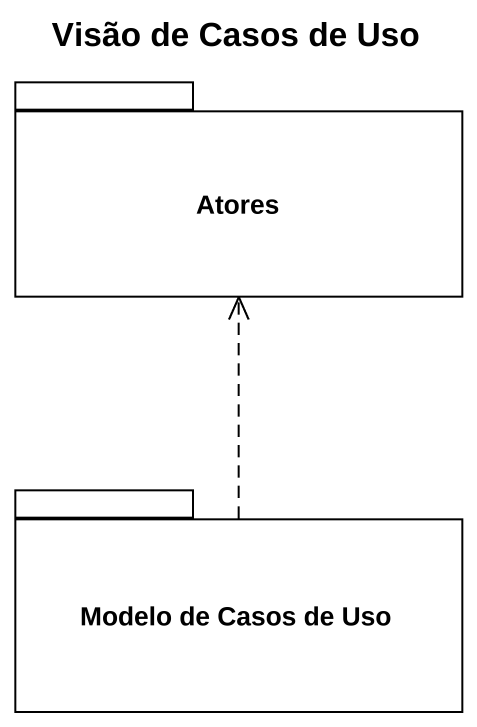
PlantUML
@startuml
title Visão de Casos de Uso
package Atores {
}
package "Modelo de Casos de Uso" as Modelo_de_Casos_de_Uso {
}
Modelo_de_Casos_de_Uso .up.> Atores
@enduml
